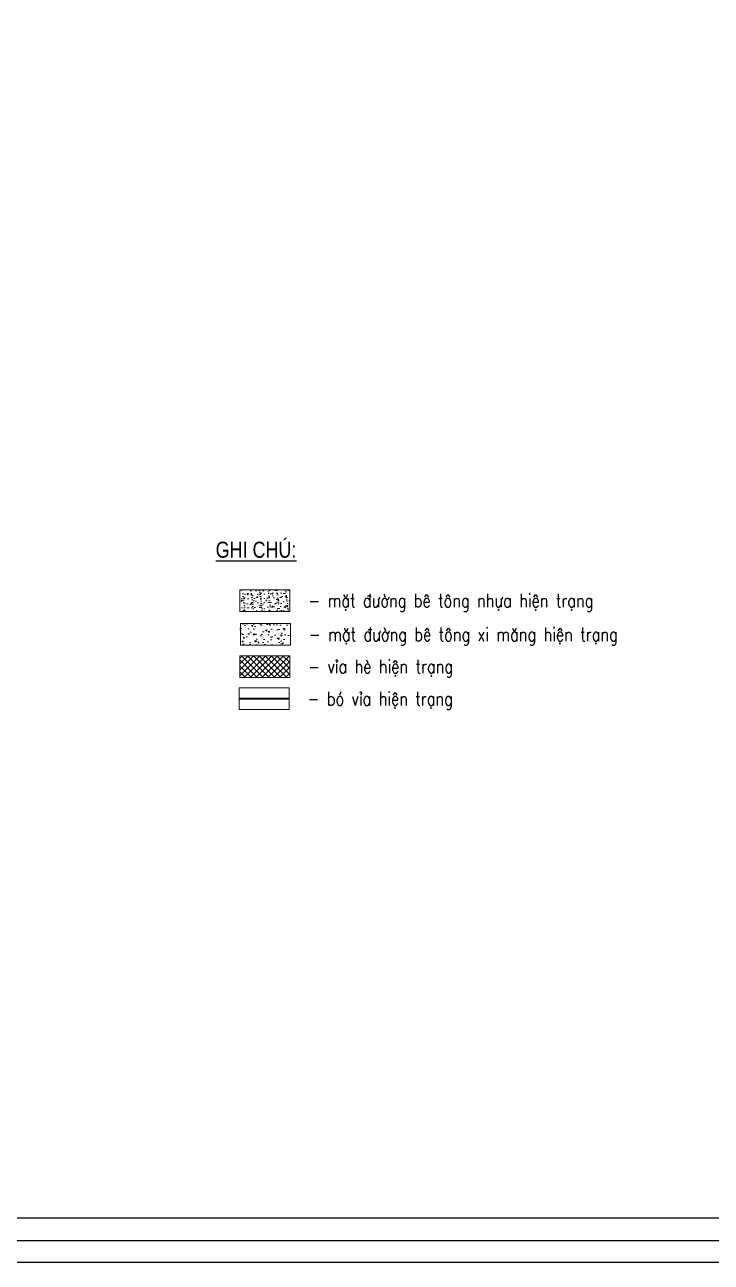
# Model space of a CAD drawing. Header units: metres. Extents: x 596935 to 599449, y 2303977 to 2305782.
# Drawn here: x 598767.6 to 598870.3, y 2304619.1 to 2304804.3 of the extents above; entities that cross this region are included whole.
import ezdxf

# ---------------------------------------------------------------- set-up
doc = ezdxf.new("R2010")
doc.units = ezdxf.units.M
doc.header["$MEASUREMENT"] = 0
doc.linetypes.add('HIDDEN', pattern=[0.375, 0.25, -0.125])
for name, color, linetype in [('Diep_Layer8', 8, 'Continuous'), ('KHUNGTEN', 5, 'Continuous'), ('pntelev', 2, 'Continuous'), ('thep', 2, 'Continuous')]:
    doc.layers.add(name, color=color, linetype=linetype)
for name, color, linetype, lineweight in [('LC Hatch', 252, 'Continuous', 9), ('LC Net dam 1', 30, 'Continuous', 30), ('LC Net thay', 7, 'Continuous', 25), ('LC Text1', 3, 'Continuous', 20), ('LC Text2', 7, 'Continuous', 25)]:
    doc.layers.add(name, color=color, linetype=linetype, lineweight=lineweight)
doc.styles.add('LC 3', font='vnsimli.shx', dxfattribs={"width": 0.75})
doc.styles.add('T2', font='', dxfattribs={"width": 0.8})
doc.styles.get('T2').set_extended_font_data('.VnArialH')

# ---------------------------------------------------------------- blocks, each defined once
blk = doc.blocks.new('a2')
at = {"layer": 'Defpoints', "flags": 128}
blk.add_lwpolyline([(297, 102.51), (0, 102.51), (0, -102.51), (297, -102.51)], close=True, dxfattribs=at)
at = {"layer": 'KHUNGTEN'}
blk.add_lwpolyline([(295.89, -100.5), (10, -100.5), (10, 101.39), (295.89, 101.39)], close=True, dxfattribs=at)
at = {"layer": 'thep'}
blk.add_lwpolyline([(293.77, -98.38), (12.11, -98.38), (12.11, 99.28), (293.77, 99.28)], close=True, dxfattribs=at)

msp = doc.modelspace()

# ---------------------------------------------------------------- hatches: boundary and pattern name
at = {"layer": 'Diep_Layer8', "linetype": 'Continuous', "lineweight": 0}
h = msp.add_hatch(dxfattribs=at)
h.set_pattern_fill('ANSI37', color=256, scale=5, angle=90)
h.set_pattern_definition([(135, (598794.32397, 2304714.68224), (-0.441942, -0.441942), []), (225, (598794.32397, 2304714.68224), (0.441942, -0.441942), [])])
h.paths.add_polyline_path([(598807.23, 2304706.634), (598807.23, 2304709.868), (598799.768, 2304709.868), (598799.768, 2304706.634)])
at = {"layer": 'LC Hatch', "linetype": 'Continuous', "lineweight": 0}
h = msp.add_hatch(dxfattribs=at)
h.set_pattern_fill('AR-SAND', color=256, scale=0.5, angle=90)
h.set_pattern_definition([(127.5, (5.5408, 0), (-0.9634118845, -0.03149667905), [0, -0.76, 0, -0.85, 0, -0.8125]), (97.5, (5.5408, 0), (-1.4110730326, 0.8848883526), [0, -0.41, 0, -0.685, 0, -0.2625]), (57.5, (5.5408, -0.615), (-0.00282952677, 1.55707093088), [0, -0.25, 0, -0.9, 0, -1.175]), (47.5, (5.5408, -0.615), (-0.4388377825, 1.5030633023), [0, -0.125, 0, -0.59, 0, -0.675])])
h.paths.add_polyline_path([(598807.246, 2304716.498), (598807.246, 2304719.733), (598799.784, 2304719.733), (598799.784, 2304716.498)])
h = msp.add_hatch(dxfattribs=at)
h.set_pattern_fill('AR-CONC', color=256, scale=0.3, angle=90)
h.set_pattern_definition([(140, (598799.8648, 2304714.6822), (0.18826, 2.15178), [0.225, -2.475]), (85, (598799.8648, 2304714.6822), (-2.2566, -0.41625), [0.18, -1.98]), (190.45, (598799.8805, 2304714.8616), (-2.0683, 1.73553), [0.1912, -2.10343]), (136.184, (598799.2648, 2304714.6822), (0.49656, 3.2017), [0.3375, -3.7125]), (186.636, (598799.3062, 2304714.949), (-2.9224, 2.804), [0.2868, -3.1551]), (81.184, (598799.2648, 2304714.6822), (-2.9224, 2.804), [0.27, -2.97]), (111, (598799.4148, 2304714.9822), (1.20786, 1.79072), [0.225, -2.475]), (56, (598799.4148, 2304714.9822), (-2.17545, 0.72995), [0.18, -1.98]), (161.451, (598799.5154, 2304715.1315), (-0.9676, 2.52067), [0.1912, -2.10343]), (127.5, (598799.8648, 2304714.68224), (-0.99868, 0.03648), [0, -1.956, 0, -2.01, 0, -1.9875]), (97.5, (598799.8648, 2304714.6822), (-1.18324, 0.78921), [0, -1.146, 0, -1.911, 0, -0.7575]), (57.5, (598799.8648, 2304714.01324), (0.067665, 1.60147), [0, -0.75, 0, -2.34, 0, -3.105]), (47.5, (598799.8648, 2304713.7132), (-0.30031, 1.74956), [0, -0.975, 0, -1.554, 0, -2.205])])
h.paths.add_polyline_path([(598807.327, 2304711.448), (598807.327, 2304714.682), (598799.865, 2304714.682), (598799.865, 2304711.448)])

# ---------------------------------------------------------------- linework, layer by layer
at = {"layer": 'LC Net dam 1', "linetype": 'HIDDEN', "lineweight": 0, "ltscale": 3, "const_width": 0.3, "flags": 128}
msp.add_lwpolyline([(598807.132, 2304703.438), (598799.67, 2304703.438)], dxfattribs=at)
at = {"layer": 'LC Net thay', "linetype": 'Continuous', "lineweight": 0}
for points in [[(598799.784, 2304719.733), (598807.246, 2304719.733), (598807.246, 2304716.498), (598799.784, 2304716.498)], [(598799.865, 2304714.682), (598807.327, 2304714.682), (598807.327, 2304711.448), (598799.865, 2304711.448)], [(598799.768, 2304709.868), (598807.23, 2304709.868), (598807.23, 2304706.634), (598799.768, 2304706.634)], [(598799.67, 2304705.055), (598807.132, 2304705.055), (598807.132, 2304701.821), (598799.67, 2304701.821)]]:
    msp.add_lwpolyline(points, close=True, dxfattribs=at)

# ---------------------------------------------------------------- block references
at = {"layer": 'pntelev', "linetype": 'Continuous', "lineweight": 0, "xscale": 1.6, "yscale": 1.6, "zscale": 1.6}
msp.add_blockref('a2', (598498.144, 2304783.116), dxfattribs=at)

# ---------------------------------------------------------------- texts
at = {"layer": 'LC Text1', "color": 3, "style": 'LC 3', "width": 0.8}
for s, p in [('- mÆt ®\xadêng bª t«ng nhùa hiÖn tr¹ng', (598810.016, 2304717.125, 0)), ('- mÆt ®\xadêng bª t«ng xi m¨ng hiÖn tr¹ng', (598810.097, 2304712.075, 0)), ('- vØa hÌ hiÖn tr¹ng', (598810, 2304707.261, 0)), ('- bã vØa hiÖn tr¹ng', (598809.903, 2304702.447, 0))]:
    msp.add_text(s, height=2.00001, rotation=360, dxfattribs=at).set_placement(p)
at = {"layer": 'LC Text2', "style": 'T2', "width": 0.8}
msp.add_text('%%Ughi chó:', height=2.40001, rotation=360, dxfattribs=at).set_placement((598796.154, 2304724.537, 0))

doc.saveas('drawing.dxf')
